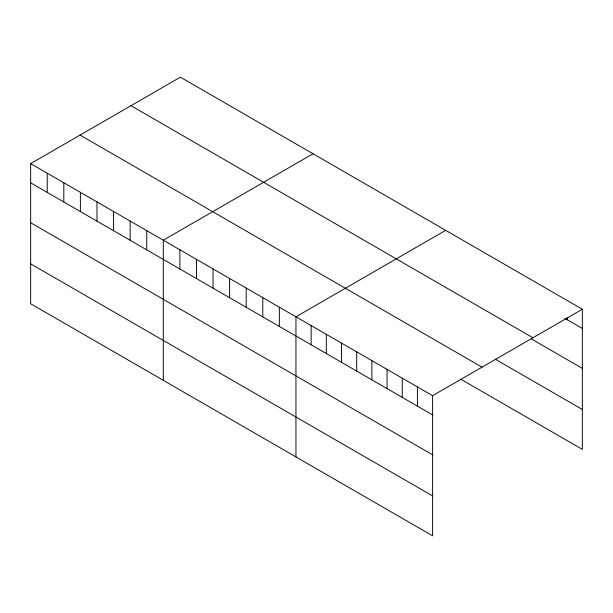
<?xml version="1.0" encoding="UTF-8"?>
<svg xmlns="http://www.w3.org/2000/svg" width="613" height="613" viewBox="0 0 613 613"><rect width="100%" height="100%" fill="white"/><g stroke="black" fill="none" stroke-linecap="round" stroke-linejoin="round"><path stroke-width="0.92" d="M30.65 163.617L432.617 395.691L432.617 535.823L30.65 303.749L30.65 163.617L180.383 77.177L582.35 309.251L582.35 449.383L460.869 379.24M313.028 153.756L163.303 240.204L163.303 380.336M445.682 230.342L295.949 316.791L295.949 456.923M432.617 395.691L582.35 309.251M564.765 318.316L582.35 328.468M130.967 105.697L532.942 337.778M531.195 338.836L582.35 368.375M495.235 359.187L582.35 409.484M80.058 135.09L482.033 367.164M30.65 182.843L432.617 414.917M30.65 222.741L432.617 454.815M30.65 263.851L432.617 495.925M567.163 317.871L567.163 319.702M417.438 386.926L417.438 406.151M402.251 378.16L402.251 397.385M387.064 369.394L387.064 388.611M371.876 360.628L371.876 379.845M356.689 351.854L356.689 371.08M341.51 343.088L341.51 362.314M326.323 334.323L326.323 353.548M311.136 325.557L311.136 344.774M279.367 307.213L279.367 326.438M262.785 297.642L262.785 316.867M246.204 288.072L246.204 307.289M229.622 278.494L229.622 297.719M213.04 268.923L213.04 288.148M196.459 259.353L196.459 278.57M179.885 249.775L179.885 269M146.722 230.634L146.722 249.851M130.14 221.055L130.14 240.281M113.558 211.485L113.558 230.703M96.977 201.915L96.977 221.132M80.395 192.336L80.395 211.562M63.813 182.766L63.813 201.984M47.232 173.195L47.232 192.413"/></g></svg>
